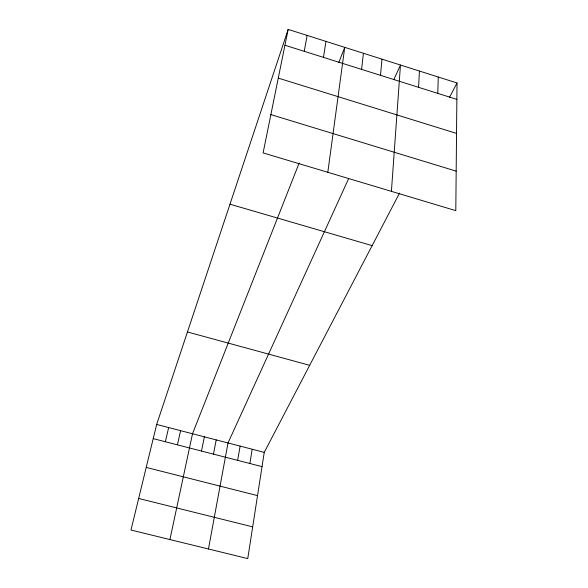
<?xml version="1.0" encoding="UTF-8"?>
<svg xmlns="http://www.w3.org/2000/svg" width="588" height="588" viewBox="0 0 588 588"><rect width="100%" height="100%" fill="white"/><g stroke="black" fill="none" stroke-linecap="round" stroke-linejoin="round"><path stroke-width="0.88" d="M457.016 82.967L455.803 210.644L263.101 152.909L288.157 29.4L457.016 82.967L449.541 97.292M437.781 93.374L438.266 77.021M418.597 87.333L419.42 71.038M391.41 191.35L400.472 65.033L393.769 79.725M380.495 75.338L381.987 59.167M361.583 69.377L363.413 53.273M327.81 172.299L344.744 47.349L338.806 62.416M399.553 193.084L264.247 452.37L247.754 558.6L130.984 530.031L156.665 424.455L288.157 29.4M323.459 57.374L325.98 41.395M249.856 463.506L252.208 449.247M237.64 460.36L240.132 446.116M304.253 51.318L307.112 35.412M208.461 548.986L228.012 442.97L348.581 178.745M213.451 454.134L216.215 439.905M201.486 451.047L204.381 436.84M169.917 539.556L192.511 433.76L299.182 163.001M177.429 444.859L180.597 430.666M165.346 441.75L168.653 427.572M138.665 498.462L252.678 526.863M146.214 467.416L257.529 495.625M153.218 438.626L262.027 466.637M156.665 424.455L264.247 452.37M187.447 331.97L309.678 365.317M229.974 204.205L372.13 245.63M270.87 114.616L456.178 171.145M278.278 78.108L456.538 133.417M284.945 45.239L456.861 99.387"/></g></svg>
